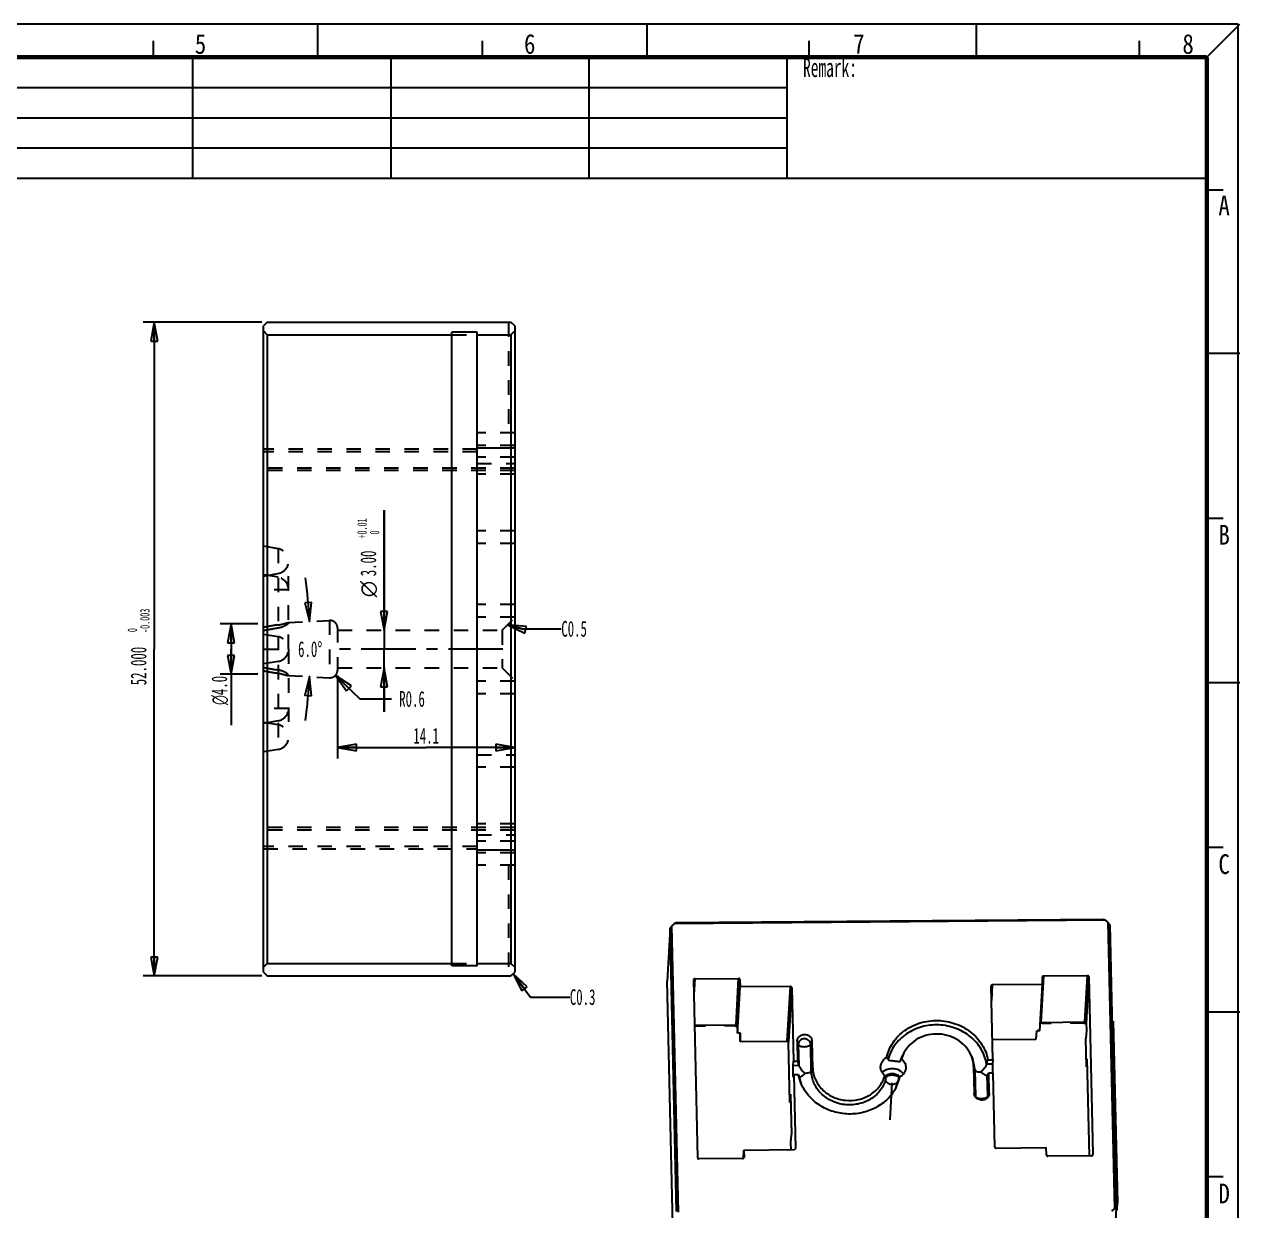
# Model space of a CAD drawing. Header units: millimetres. Extents: x 6 to 208, y 4 to 147.
# Drawn here: x 111.1 to 207.8, y 52.2 to 146.5 of the extents above; entities that cross this region are included whole.
import ezdxf
from ezdxf.enums import TextEntityAlignment as Align

# ---------------------------------------------------------------- set-up
doc = ezdxf.new("R2010")
doc.units = ezdxf.units.MM
doc.header["$LTSCALE"] = 11.55
doc.linetypes.add('CENTER', pattern=[0.6, 0.375, -0.075, 0.075, -0.075])
doc.linetypes.add('HIDDEN', pattern=[0.2, 0.1, -0.1])
doc.layers.get('0').update_dxf_attribs({"linetype": 'CONTINUOUS'})
for name, color, linetype in [('AXIS', 7, 'CONTINUOUS'), ('DEFAULT_2', 4, 'HIDDEN'), ('DIM', 7, 'CONTINUOUS'), ('NOTE', 7, 'CONTINUOUS')]:
    doc.layers.add(name, color=color, linetype=linetype)
doc.styles.get("Standard").update_dxf_attribs({"font": 'txt', "width": 0.6})
doc.styles.add('TEXTSTYLE_2', font='gdt', dxfattribs={"width": 0.6})
doc.styles.add('TEXTSTYLE_5', font='txt', dxfattribs={"width": 0.85})
doc.dimstyles.new('DIMSTYLE_11', dxfattribs={"dimtxt": 1.25, "dimasz": 1.5, "dimexe": 1.75, "dimexo": 0.875, "dimtad": 1, "dimzin": 0, "dimdsep": 46, "dimtxsty": 'STANDARD', "dimblk": 'CLOSED', "dimblk1": 'CLOSED', "dimblk2": 'CLOSED', "dimcen": 0.09, "dimadec": 0, "dimazin": 0, "dimtol": 1, "dimtp": 0.01, "dimtfac": 0.6, "dimtofl": 0, "dimtmove": 0, "dimatfit": 3, "dimldrblk": 'CLOSED', "dimfxl": 1, "dimtolj": 1, "dimtzin": 0, "dimarcsym": 0})
doc.dimstyles.new('DIMSTYLE_12', dxfattribs={"dimtxt": 1.25, "dimasz": 1.5, "dimexe": 1.75, "dimexo": 0.875, "dimtad": 0, "dimtih": 1, "dimtoh": 1, "dimdec": 1, "dimzin": 0, "dimdsep": 46, "dimtxsty": 'STANDARD', "dimblk": 'CLOSED', "dimblk1": 'CLOSED', "dimblk2": 'CLOSED', "dimcen": 0.09, "dimadec": 0, "dimazin": 0, "dimtp": 0.5, "dimtm": 0.5, "dimtfac": 1, "dimtdec": 1, "dimtofl": 0, "dimtmove": 0, "dimatfit": 3, "dimldrblk": 'CLOSED', "dimfxl": 1, "dimtolj": 1, "dimtzin": 0, "dimarcsym": 0})
doc.dimstyles.new('DIMSTYLE_13', dxfattribs={"dimtxt": 1.25, "dimasz": 1.5, "dimexe": 1.75, "dimexo": 0.875, "dimtad": 1, "dimdec": 1, "dimzin": 0, "dimdsep": 46, "dimtxsty": 'STANDARD', "dimblk": 'CLOSED', "dimblk1": 'CLOSED', "dimblk2": 'CLOSED', "dimcen": 0.09, "dimadec": 0, "dimazin": 0, "dimtp": 0.2, "dimtm": 0.2, "dimtfac": 1, "dimtdec": 1, "dimtofl": 0, "dimtmove": 0, "dimatfit": 3, "dimldrblk": 'CLOSED', "dimfxl": 1, "dimtolj": 1, "dimtzin": 0, "dimarcsym": 0})
doc.dimstyles.new('DIMSTYLE_14', dxfattribs={"dimtxt": 1.25, "dimasz": 1.5, "dimexe": 1.75, "dimexo": 0.875, "dimtad": 1, "dimdec": 1, "dimzin": 0, "dimdsep": 46, "dimtxsty": 'STANDARD', "dimblk": 'CLOSED', "dimblk1": 'CLOSED', "dimblk2": 'CLOSED', "dimcen": 0.09, "dimadec": 0, "dimazin": 0, "dimtp": 0.1, "dimtm": 0.1, "dimtfac": 1, "dimtdec": 1, "dimtofl": 0, "dimtmove": 0, "dimatfit": 3, "dimldrblk": 'CLOSED', "dimfxl": 1, "dimtolj": 1, "dimtzin": 0, "dimarcsym": 0})
doc.dimstyles.new('DIMSTYLE_4', dxfattribs={"dimtxt": 1.25, "dimasz": 1.5, "dimexe": 1.75, "dimexo": 0.875, "dimtad": 1, "dimdec": 3, "dimzin": 0, "dimdsep": 46, "dimtxsty": 'STANDARD', "dimblk": 'CLOSED', "dimblk1": 'CLOSED', "dimblk2": 'CLOSED', "dimcen": 0.09, "dimadec": 0, "dimazin": 0, "dimtol": 1, "dimtm": 0.003, "dimtfac": 0.6, "dimtdec": 3, "dimtofl": 0, "dimtmove": 0, "dimatfit": 3, "dimldrblk": 'CLOSED', "dimfxl": 1, "dimtolj": 1, "dimtzin": 0, "dimarcsym": 0})
doc.dimstyles.new('DIMSTYLE_6', dxfattribs={"dimtxt": 1.25, "dimasz": 1.5, "dimexe": 1.75, "dimexo": 0.875, "dimtad": 1, "dimdec": 1, "dimzin": 0, "dimdsep": 46, "dimtxsty": 'STANDARD', "dimblk": 'CLOSED', "dimblk1": 'CLOSED', "dimblk2": 'CLOSED', "dimcen": 0.09, "dimadec": 0, "dimazin": 0, "dimtp": 0.1, "dimtm": 0.1, "dimtfac": 1, "dimtdec": 1, "dimtofl": 0, "dimtmove": 0, "dimatfit": 3, "dimldrblk": 'CLOSED', "dimfxl": 1, "dimtolj": 1, "dimtzin": 0, "dimarcsym": 0})
doc.dimstyles.get("Standard").update_dxf_attribs({"dimtxt": 1.25, "dimasz": 1.5, "dimexe": 1.75, "dimexo": 0.875, "dimtad": 1, "dimdec": 3, "dimzin": 0, "dimdsep": 46, "dimtxsty": 'STANDARD', "dimblk": 'CLOSED', "dimblk1": 'CLOSED', "dimblk2": 'CLOSED', "dimcen": 0.09, "dimadec": 0, "dimazin": 0, "dimtol": 1, "dimtp": 0.001, "dimtm": 0.001, "dimtfac": 1, "dimtdec": 3, "dimtofl": 0, "dimtmove": 0, "dimatfit": 3, "dimldrblk": 'CLOSED', "dimfxl": 1, "dimtolj": 1, "dimtzin": 0, "dimarcsym": 0})

# ---------------------------------------------------------------- blocks, each defined once
blk = doc.blocks.new('_CLOSED')
at = {"color": 0, "linetype": 'ByBlock'}
for p, q in [((0, 0), (-1, 0.183)), ((-1, 0.183), (-1, -0.183)), ((-1, -0.183), (0, 0)), ((-1, 0), (0, 0))]:
    blk.add_line(p, q, dxfattribs=at)
blk = doc.blocks.new('*D14')
at = {"layer": 'DIM', "color": 2, "linetype": 'Continuous'}
for p, q in [((129.981, 122.837), (120.556, 122.837)), ((121.431, 122.837), (121.431, 96.837)), ((121.431, 70.837), (121.431, 96.837)), ((129.981, 70.837), (120.556, 70.837))]:
    blk.add_line(p, q, dxfattribs=at)
at = {"layer": 'DIM', "color": 2, "linetype": 'Continuous', "xscale": 1.5, "yscale": 1.5, "zscale": 1.5}
for p, rotation in [((121.431, 122.837), 90), ((121.431, 70.837), 270)]:
    blk.add_blockref('_CLOSED', p, dxfattribs=dict(at, rotation=rotation))
at = {"layer": 'DIM', "color": 2, "linetype": 'Continuous', "width": 0.6}
for s, height, p in [('-0.003', 0.75, (121.056, 99.087)), (' 0', 0.75, (120.056, 98.187)), ('52.000', 1.25, (120.806, 95.487))]:
    blk.add_text(s, height=height, rotation=90, dxfattribs=at).set_placement(p, align=Align.CENTER)
blk = doc.blocks.new('*D27')
at = {"layer": 'DIM', "color": 2, "linetype": 'Continuous'}
for p, q in [((139.715, 98.337), (139.715, 107.879)), ((139.715, 107.879), (139.715, 96.837)), ((139.715, 91.837), (139.715, 96.837)), ((139.715, 95.337), (139.715, 91.837))]:
    blk.add_line(p, q, dxfattribs=at)
at = {"layer": 'DIM', "color": 2, "linetype": 'Continuous', "xscale": 1.5, "yscale": 1.5, "zscale": 1.5}
for p, rotation in [((139.715, 98.337), 270), ((139.715, 95.337), 90)]:
    blk.add_blockref('_CLOSED', p, dxfattribs=dict(at, rotation=rotation))
at = {"layer": 'DIM', "color": 2, "linetype": 'Continuous', "width": 0.6}
for s, height, p in [('+0.01', 0.75, (138.34, 105.629)), (' 0', 0.75, (139.34, 105.629)), ('3.00', 1.25, (139.09, 102.629))]:
    blk.add_text(s, height=height, rotation=90, dxfattribs=at).set_placement(p)
at = {"layer": 'DIM', "color": 2, "linetype": 'Continuous', "style": 'TEXTSTYLE_2'}
blk.add_text('n', height=1.25, rotation=90, dxfattribs=at).set_placement((139.09, 100.962))
blk = doc.blocks.new('*D28')
at = {"layer": 'DIM', "color": 2, "linetype": 'Continuous'}
for points in [[(133.407, 100.506), (133.787, 99.029), (133.956, 100.545), (133.407, 100.506)], [(133.956, 93.129), (133.787, 94.645), (133.407, 93.168), (133.956, 93.129)]]:
    blk.add_lwpolyline(points, dxfattribs=at)
for start, end in [(3, 7.78741), (352.21259, 357)]:
    blk.add_arc((91.956, 96.837), 41.888, start, end, dxfattribs=at)
at = {"layer": 'DIM', "color": 2, "linetype": 'Continuous', "insert": (133.844, 97.462), "char_height": 1.25, "width": 3.08333, "attachment_point": 2, "line_spacing_factor": 0.9}
blk.add_mtext('6.0\\Fgdt;{\\Fgdt;~}', dxfattribs=at)
blk = doc.blocks.new('*D29')
at = {"layer": 'DIM', "color": 2, "linetype": 'Continuous'}
for p, q in [((136.019, 94.723), (136.019, 88.131)), ((136.019, 89.006), (143.069, 89.006)), ((150.119, 89.006), (143.069, 89.006))]:
    blk.add_line(p, q, dxfattribs=at)
at = {"layer": 'DIM', "color": 2, "linetype": 'Continuous', "xscale": 1.5, "yscale": 1.5, "zscale": 1.5, "rotation": 180}
blk.add_blockref('_CLOSED', (136.019, 89.006), dxfattribs=at)
at = {"layer": 'DIM', "color": 2, "linetype": 'Continuous', "xscale": 1.5, "yscale": 1.5, "zscale": 1.5}
blk.add_blockref('_CLOSED', (150.119, 89.006), dxfattribs=at)
at = {"layer": 'DIM', "color": 2, "linetype": 'Continuous', "insert": (143.069, 90.569), "char_height": 1.25, "width": 3, "attachment_point": 2, "line_spacing_factor": 0.9}
blk.add_mtext('14.1', dxfattribs=at)
blk = doc.blocks.new('*D30')
at = {"layer": 'DIM', "color": 2, "linetype": 'Continuous'}
for p, q in [((135.851, 94.744), (137.799, 92.874)), ((137.799, 92.874), (140.299, 92.874))]:
    blk.add_line(p, q, dxfattribs=at)
at = {"layer": 'DIM', "color": 2, "linetype": 'Continuous', "xscale": 1.5, "yscale": 1.5, "zscale": 1.5, "rotation": 136.1569765911}
blk.add_blockref('_CLOSED', (135.851, 94.744), dxfattribs=at)
at = {"layer": 'DIM', "color": 2, "linetype": 'Continuous', "insert": (140.924, 93.499), "char_height": 1.25, "width": 3, "attachment_point": 1, "line_spacing_factor": 0.9}
blk.add_mtext('R0.6', dxfattribs=at)
blk = doc.blocks.new('*D31')
at = {"layer": 'DIM', "color": 2, "linetype": 'Continuous'}
for p, q in [((129.681, 98.837), (126.673, 98.837)), ((127.548, 98.837), (127.548, 96.837)), ((127.548, 94.837), (127.548, 96.837)), ((127.548, 96.837), (127.548, 90.787)), ((129.681, 94.837), (126.673, 94.837))]:
    blk.add_line(p, q, dxfattribs=at)
at = {"layer": 'DIM', "color": 2, "linetype": 'Continuous', "xscale": 1.5, "yscale": 1.5, "zscale": 1.5}
for p, rotation in [((127.548, 98.837), 90), ((127.548, 94.837), 270)]:
    blk.add_blockref('_CLOSED', p, dxfattribs=dict(at, rotation=rotation))
at = {"layer": 'DIM', "color": 2, "linetype": 'Continuous', "insert": (125.986, 94.704), "char_height": 1.25, "width": 3.91667, "attachment_point": 3, "rotation": 90, "line_spacing_factor": 0.9, "style": 'TEXTSTYLE_2'}
blk.add_mtext('{\\Fgdt;n}\\Ftxt;4.0', dxfattribs=at)
blk = doc.blocks.new('*T33')
at = {"color": 0, "linetype": 'ByBlock', "lineweight": -2}
for p, q in [((0, 0), (196.485, 0)), ((0, 0), (0, -9.6)), ((10.6, 0), (10.6, -9.6)), ((26.365, 0), (26.365, -9.6)), ((36.965, 0), (36.965, -9.6)), ((52.73, 0), (52.73, -9.6)), ((68.495, 0), (68.495, -9.6)), ((84.26, 0), (84.26, -9.6)), ((100.025, 0), (100.025, -9.6)), ((115.79, 0), (115.79, -9.6)), ((131.555, 0), (131.555, -9.6)), ((147.32, 0), (147.32, -9.6)), ((163.085, 0), (163.085, -9.6)), ((196.485, 0), (196.485, -9.6)), ((0, -2.4), (163.085, -2.4)), ((0, -4.8), (163.085, -4.8)), ((0, -7.2), (163.085, -7.2)), ((0, -9.6), (196.485, -9.6))]:
    blk.add_line(p, q, dxfattribs=at)
at = {"color": 0, "linetype": 'Continuous'}
for s, insert, char_height, width, attachment_point in [('  Remark:   ', (163.145, -0.06), 1.5, 33.28, 1), ('Finish Date:', (5.3, -3.6), 1.125, 10.48, 5), ('Future hour:', (31.665, -3.6), 1.125, 10.48, 5), ('Machining Code:', (5.3, -6), 1, 10.48, 5), ('Actual hour:', (31.665, -6), 1.125, 10.48, 5), ('QTY:', (5.3, -8.4), 1.125, 10.48, 5), ('Procedure Date:', (31.665, -8.4), 1, 10.48, 5)]:
    blk.add_mtext(s, dxfattribs=dict(at, insert=insert, char_height=char_height, width=width, attachment_point=attachment_point))
at = {"color": 0, "linetype": 'Continuous', "char_height": 1.125, "width": 10.48, "attachment_point": 5, "line_spacing_factor": 0.9}
for s, insert in [('Order Date: ', (5.3, -1.2)), ('Procedure:', (31.665, -1.2))]:
    blk.add_mtext(s, dxfattribs=dict(at, insert=insert))

msp = doc.modelspace()

# ---------------------------------------------------------------- linework, layer by layer
at = {"color": 7, "linetype": 'Continuous'}
for p, q in [((207.6723, 146.5281), (6.108, 146.5281)), ((134.4583, 143.9094), (134.4583, 146.5288)), ((160.6531, 143.9094), (160.6531, 146.5288)), ((186.8478, 143.9094), (186.8478, 146.5288)), ((205.1841, 143.9094), (207.8036, 146.5288)), ((207.6723, 4.0286), (207.6723, 146.5281)), ((121.361, 143.9094), (121.361, 145.2191)), ((147.5557, 143.9094), (147.5557, 145.2191)), ((173.5495, 143.9094), (173.5495, 145.2191)), ((199.8334, 143.9094), (199.8334, 145.2191)), ((206.4939, 133.3302), (205.1841, 133.3302)), ((130.4185, 122.837), (130.1185, 122.537)), ((130.4185, 122.837), (149.8185, 122.837)), ((150.1185, 122.537), (149.8185, 122.837)), ((130.1185, 71.137), (130.1185, 122.537)), ((130.1185, 122.137), (130.4185, 121.837)), ((145.1185, 71.637), (145.1185, 122.037)), ((147.1185, 122.037), (145.1185, 122.037)), ((147.1185, 71.637), (147.1185, 122.037)), ((149.8185, 121.837), (150.1185, 122.137)), ((150.1185, 122.537), (150.1185, 71.137)), ((130.4185, 121.837), (130.4185, 71.837)), ((130.4185, 121.837), (145.1185, 121.837)), ((147.1185, 121.837), (149.8185, 121.837)), ((149.8185, 121.837), (149.8185, 71.837)), ((207.8036, 120.3341), (205.1841, 120.3341)), ((147.1185, 112.837), (150.1185, 112.837)), ((206.4939, 107.2356), (205.1841, 107.2356)), ((207.8036, 94.1394), (205.1841, 94.1394)), ((150.1185, 80.837), (147.1185, 80.837)), ((206.4939, 81.042), (205.1841, 81.042)), ((162.4796, 74.6337), (162.2402, 70.4275)), ((162.4796, 74.6337), (162.6301, 74.8351)), ((162.9966, 52.1073), (162.4796, 74.6337)), ((162.8259, 75.0169), (162.6301, 74.8351)), ((163.1533, 52.0383), (162.6301, 74.8351)), ((162.8259, 75.0169), (197.1081, 75.289)), ((162.8259, 75.0169), (162.969, 75.0882)), ((162.969, 75.0882), (196.9514, 75.358)), ((196.9514, 75.358), (197.1081, 75.289)), ((197.3121, 75.1104), (197.1081, 75.289)), ((197.3121, 75.1104), (197.8353, 52.3137)), ((197.3121, 75.1104), (197.4614, 74.9114)), ((197.4614, 74.9114), (197.9784, 52.385)), ((130.4185, 71.837), (130.1185, 71.537)), ((130.4185, 71.837), (145.1185, 71.837)), ((147.1185, 71.637), (145.1185, 71.637)), ((147.1185, 71.837), (149.8185, 71.837)), ((150.1185, 71.537), (149.8185, 71.837)), ((130.1185, 71.137), (130.4185, 70.837)), ((130.4185, 70.837), (149.8185, 70.837)), ((149.8185, 70.837), (150.1185, 71.137)), ((164.4412, 70.6136), (164.37, 69.3621)), ((164.4412, 70.6136), (167.9352, 70.6414)), ((167.7254, 66.9556), (167.9352, 70.6414)), ((192.2014, 70.834), (191.9916, 67.1483)), ((192.1038, 70.7501), (192.1035, 70.7432)), ((192.1169, 70.1574), (192.1035, 70.7431)), ((192.2014, 70.834), (195.6954, 70.8617)), ((195.4856, 67.176), (195.6954, 70.8617)), ((195.7974, 70.7724), (195.5876, 67.0867)), ((195.7974, 70.7724), (196.1221, 56.6258)), ((162.7572, 47.9011), (162.2402, 70.4275)), ((164.3437, 70.5297), (164.3434, 70.5228)), ((164.3434, 70.5228), (164.668, 56.3762)), ((168.0372, 70.552), (167.8274, 66.8663)), ((167.8409, 66.2806), (168.0507, 69.9664)), ((168.0372, 70.552), (168.0507, 69.9664)), ((172.0528, 69.9982), (168.0507, 69.9665)), ((171.806, 65.6619), (172.0528, 69.9981)), ((172.1548, 69.9088), (171.908, 65.5726)), ((172.1548, 69.9088), (172.2893, 64.0484)), ((188.0173, 70.0418), (188.0169, 70.0348)), ((188.1514, 64.1743), (188.0169, 70.0347)), ((188.1148, 70.1256), (188.0436, 68.8741)), ((192.1169, 70.1575), (188.1148, 70.1257)), ((191.9071, 66.4717), (192.1169, 70.1574)), ((207.8036, 67.9446), (205.1841, 67.9446)), ((164.4258, 66.9294), (167.7254, 66.9556)), ((164.4273, 66.8651), (165.3054, 66.872)), ((165.3054, 66.872), (165.309, 66.9364)), ((166.8083, 66.9483), (166.8046, 66.8839)), ((166.8046, 66.8839), (167.525, 66.8897)), ((167.525, 66.8897), (167.5287, 66.954)), ((167.8274, 66.8663), (167.8409, 66.2806)), ((191.9916, 67.1483), (195.4856, 67.176)), ((192.0947, 67.1491), (192.091, 67.0847)), ((192.091, 67.0847), (192.8115, 67.0904)), ((192.8115, 67.0904), (192.8151, 67.1548)), ((194.3143, 67.1667), (194.3107, 67.1023)), ((194.3107, 67.1023), (195.2852, 67.11)), ((195.2852, 67.11), (195.2888, 67.1744)), ((195.5876, 67.0867), (195.601, 66.501)), ((197.6375, 67.2381), (197.7482, 67.239)), ((197.7482, 67.239), (198.0791, 52.8221)), ((168.0907, 66.2826), (167.8409, 66.2806)), ((168.0388, 66.2814), (168.0537, 65.6322)), ((168.0537, 65.6322), (168.0907, 66.2826)), ((188.1143, 65.7914), (191.6202, 65.8192)), ((191.6202, 65.8192), (191.6573, 66.4697)), ((191.9071, 66.4717), (191.6573, 66.4697)), ((195.601, 66.501), (195.564, 65.8505)), ((195.6157, 63.5979), (195.564, 65.8505)), ((168.0537, 65.6322), (171.806, 65.6619)), ((172.0181, 60.7745), (171.908, 65.5726)), ((172.5919, 65.6418), (172.6285, 64.051)), ((172.5919, 65.6418), (172.6809, 65.3882)), ((172.6809, 65.3882), (172.7195, 63.7042)), ((173.6652, 65.396), (173.7831, 65.6513)), ((173.714, 63.2683), (173.6652, 65.396)), ((173.8319, 63.5236), (173.7831, 65.6513)), ((172.277, 63.7007), (172.2893, 64.0484)), ((172.2893, 64.0484), (172.6285, 64.051)), ((172.6285, 64.051), (172.7195, 63.7042)), ((180.8103, 64.0737), (180.9779, 64.4956)), ((181.0866, 64.7107), (180.9054, 64.2337)), ((181.0866, 64.7108), (180.9779, 64.4958)), ((186.4839, 64.4036), (186.5675, 64.1777)), ((187.7688, 64.1712), (188.1514, 64.1743)), ((188.1514, 64.1743), (188.1391, 63.8266)), ((195.6157, 63.5979), (195.6527, 64.2484)), ((195.6527, 64.2484), (195.8298, 56.5334)), ((172.7195, 63.7042), (172.277, 63.7007)), ((172.314, 62.9745), (172.2974, 62.8132)), ((172.6967, 62.9775), (172.314, 62.9745)), ((172.314, 62.9745), (172.4485, 57.1138)), ((172.8519, 62.4162), (172.6967, 62.9775)), ((173.2114, 63.098), (173.2119, 63.0756)), ((173.8319, 63.5236), (173.714, 63.2683)), ((179.2332, 63.5664), (179.2458, 63.7288)), ((181.2306, 63.6159), (181.2321, 63.5823)), ((186.6335, 63.6252), (186.6823, 61.4975)), ((186.6335, 63.6252), (186.7224, 63.3715)), ((186.7224, 63.3715), (186.7713, 61.2438)), ((187.2047, 63.1835), (187.2042, 63.2058)), ((188.1391, 63.8266), (187.6661, 63.8228)), ((187.837, 63.0977), (187.7169, 62.9356)), ((187.7556, 61.2516), (187.7169, 62.9356)), ((188.1761, 63.1004), (187.837, 63.0977)), ((187.8735, 61.5069), (187.837, 63.0977)), ((188.3106, 57.2397), (188.1761, 63.1004)), ((195.6157, 63.5979), (195.6676, 63.5983)), ((172.2974, 62.8132), (172.2933, 62.7945)), ((172.8038, 62.7986), (172.8099, 62.7989)), ((172.0551, 61.4249), (172.0181, 60.7745)), ((172.0551, 61.4249), (172.1286, 58.2262)), ((186.7713, 61.2438), (186.6823, 61.4975)), ((187.8735, 61.5069), (187.7556, 61.2516)), ((172.0701, 60.7749), (172.0181, 60.7745)), ((172.0915, 57.5757), (172.1286, 58.2262)), ((172.1043, 57.021), (172.0915, 57.5757)), ((172.4481, 57.107), (172.4485, 57.1139)), ((172.4481, 57.107), (172.4485, 57.1138)), ((188.4126, 57.1505), (192.4147, 57.1823)), ((192.4282, 56.5965), (192.4147, 57.1822)), ((168.264, 56.3146), (164.77, 56.2868)), ((168.3106, 56.3264), (168.3485, 56.9911)), ((168.3485, 56.9912), (172.3506, 57.023)), ((168.3485, 56.9911), (168.3619, 56.4055)), ((168.3615, 56.3986), (168.3619, 56.4055)), ((168.3616, 56.3986), (168.3619, 56.4055)), ((196.0242, 56.5349), (192.5302, 56.5072)), ((196.1217, 56.619), (196.1221, 56.6259)), ((196.1217, 56.619), (196.1221, 56.6258)), ((206.4939, 54.8472), (205.1841, 54.8472)), ((197.6396, 52.1319), (197.8353, 52.3137)), ((197.9784, 52.385), (197.797, 49.1978)), ((197.9784, 52.385), (197.8353, 52.3137)), ((197.9681, 52.2032), (198.0457, 52.2367)), ((198.0791, 52.8221), (197.9684, 52.8212)), ((198.0457, 52.2367), (198.0791, 52.8221))]:
    msp.add_line(p, q, dxfattribs=at)
at = {"color": 7, "linetype": 'Continuous', "const_width": 0.35}
for points in [[(205.1841, 143.9094), (8.7236, 143.9094)], [(205.1841, 6.6489), (205.1841, 143.9094)]]:
    msp.add_lwpolyline(points, dxfattribs=at)
at = {"color": 7, "linetype": 'Continuous'}
for centre, radius, start, end in [((167.5437, 66.3714), 0.5153, 55.703849, 60.166209), ((192.0957, 66.5343), 0.5504, 90.483934, 106.616897), ((195.3038, 66.5918), 0.5153, 55.703849, 60.166209), ((184.2342, 63.5675), 2.4, 1.376905, 20.391926), ((184.2377, 63.3118), 2.4854, 1.376671, 20.387262), ((122.8137, 83.1236), 67.6636, 343.4264, 343.733974), ((187.9892, 69.9026), 16.7874, 204.36293, 204.965758), ((202.2311, 67.0306), 23.0416, 190.28917, 191.172226), ((180.0984, 62.239), 0.7989, 128.525241, 131.320911), ((176.0345, 63.343), 3.3062, 189.15412, 196.230962), ((176.0843, 63.3562), 3.3577, 196.210734, 198.298668), ((177.3676, 63.2799), 3.3484, 335.819698, 337.266028), ((177.3986, 63.2674), 3.3149, 337.258361, 345.864284), ((177.4382, 63.5176), 3.3926, 333.107598, 347.787834), ((164.7413, 69.1949), 17.2425, 337.000342, 338.229901), ((180.2085, 62.2388), 0.715, 43.446993, 45.717604), ((187.1715, 61.253), 0.4003, 181.317045, 184.291705), ((187.3542, 61.2427), 0.4015, 349.553645, 1.27772)]:
    msp.add_arc(centre, radius, start, end, dxfattribs=at)
for points, knots in [([(164.4412, 70.6137), (164.4174, 70.6135), (164.3802, 70.6007), (164.3506, 70.5635), (164.3442, 70.5409), (164.3435, 70.5298)], [0, 0, 0, 0, 0.512562, 0.7595738, 1, 1, 1, 1]), ([(168.0372, 70.5521), (168.037, 70.5639), (168.0309, 70.5881), (168.0001, 70.6279), (167.9605, 70.6417), (167.9352, 70.6414)], [0, 0, 0, 0, 0.2393244, 0.4873187, 1, 1, 1, 1]), ([(192.2014, 70.8341), (192.1775, 70.8339), (192.1404, 70.8211), (192.1107, 70.7839), (192.1044, 70.7613), (192.1037, 70.7501)], [0, 0, 0, 0, 0.512562, 0.7595738, 1, 1, 1, 1]), ([(195.7974, 70.7725), (195.7971, 70.7843), (195.791, 70.8085), (195.7602, 70.8483), (195.7206, 70.862), (195.6954, 70.8618)], [0, 0, 0, 0, 0.2393244, 0.4873187, 1, 1, 1, 1]), ([(172.1548, 69.9089), (172.1546, 69.9207), (172.1484, 69.9449), (172.1177, 69.9847), (172.0781, 69.9984), (172.0528, 69.9982)], [0, 0, 0, 0, 0.2393244, 0.4873187, 1, 1, 1, 1]), ([(188.1148, 70.1257), (188.0909, 70.1255), (188.0538, 70.1127), (188.0242, 70.0756), (188.0178, 70.053), (188.0171, 70.0418)], [0, 0, 0, 0, 0.5125619, 0.7595738, 1, 1, 1, 1]), ([(167.525, 66.8897), (167.573, 66.89), (167.669, 66.8783), (167.7588, 66.8421), (167.8001, 66.8184)], [0, 0, 0, 0, 0.5024448, 1, 1, 1, 1]), ([(167.7254, 66.9556), (167.7507, 66.9558), (167.7903, 66.9421), (167.821, 66.9022), (167.8272, 66.8781), (167.8274, 66.8663)], [0, 0, 0, 0, 0.512678, 0.7606739, 1, 1, 1, 1]), ([(179.7114, 64.3488), (179.7567, 64.5588), (179.8892, 64.9736), (180.2034, 65.5504), (180.624, 66.0678), (181.1379, 66.5102), (181.7295, 66.8645), (182.6002, 67.2068), (183.7852, 67.3662), (184.9631, 67.1541), (185.8224, 66.774), (186.4035, 66.394), (186.9045, 65.9295), (187.3103, 65.3942), (187.6081, 64.8042), (187.7292, 64.3835), (187.7688, 64.1712)], [0, 0, 0, 0, 0.0591995, 0.1190854, 0.1799298, 0.2418739, 0.3049283, 0.36897, 0.4985999, 0.6285535, 0.6929647, 0.7564799, 0.818924, 0.8802483, 0.9405338, 1, 1, 1, 1]), ([(187.6661, 63.8228), (187.6328, 64.0297), (187.5254, 64.4407), (187.2506, 65.0199), (186.8698, 65.5484), (186.3949, 66.0102), (185.8401, 66.3919), (185.0148, 66.7801), (183.8753, 67.0126), (182.7197, 66.8854), (181.8638, 66.5741), (181.2782, 66.2445), (180.7652, 65.8279), (180.3403, 65.3362), (180.0166, 64.7843), (179.8743, 64.3849), (179.8233, 64.182)], [0, 0, 0, 0, 0.05937, 0.1195198, 0.1806839, 0.242962, 0.306322, 0.3706071, 0.5004472, 0.6301842, 0.6943515, 0.7575647, 0.8196832, 0.8806942, 0.940716, 1, 1, 1, 1]), ([(195.2852, 67.11), (195.3332, 67.1104), (195.4292, 67.0986), (195.519, 67.0625), (195.5602, 67.0388)], [0, 0, 0, 0, 0.5024448, 1, 1, 1, 1]), ([(195.4856, 67.176), (195.5108, 67.1762), (195.5504, 67.1625), (195.5812, 67.1226), (195.5873, 67.0985), (195.5876, 67.0867)], [0, 0, 0, 0, 0.512678, 0.7606739, 1, 1, 1, 1]), ([(172.5919, 65.6418), (172.5903, 65.7117), (172.6191, 65.856), (172.7499, 66.0358), (172.9455, 66.1548), (173.1755, 66.1972), (173.407, 66.1581), (173.6071, 66.0424), (173.7457, 65.8657), (173.7815, 65.7216), (173.7831, 65.6513)], [0, 0, 0, 0, 0.1186151, 0.2403163, 0.3669903, 0.4975493, 0.628791, 0.7571611, 0.8806297, 1, 1, 1, 1]), ([(173.6652, 65.396), (173.6638, 65.454), (173.6344, 65.5729), (173.5201, 65.7189), (173.355, 65.8146), (173.1636, 65.8471), (172.9734, 65.8122), (172.8116, 65.7139), (172.7033, 65.5653), (172.6795, 65.446), (172.6809, 65.3882)], [0, 0, 0, 0, 0.1191677, 0.2424868, 0.3708077, 0.5021079, 0.6327629, 0.7595242, 0.8813036, 1, 1, 1, 1]), ([(186.4838, 64.4038), (186.391, 64.6544), (186.1171, 65.1354), (185.5029, 65.705), (184.7353, 66.088), (183.8816, 66.2526), (183.0147, 66.1858), (182.2086, 65.8923), (181.5338, 65.3961), (181.2072, 64.9492), (181.0866, 64.7107)], [0, 0, 0, 0, 0.1199621, 0.243655, 0.370806, 0.500002, 0.6291975, 0.7563462, 0.8800372, 1, 1, 1, 1]), ([(171.806, 65.6619), (171.8313, 65.6621), (171.8708, 65.6484), (171.9016, 65.6086), (171.9077, 65.5844), (171.908, 65.5726)], [0, 0, 0, 0, 0.512678, 0.7606739, 1, 1, 1, 1]), ([(172.6809, 65.3882), (172.6907, 65.36), (172.7261, 65.3215), (172.7862, 65.2847), (172.8709, 65.2485), (172.9981, 65.2195), (173.1634, 65.2087), (173.3302, 65.2223), (173.46, 65.2536), (173.5483, 65.2909), (173.6125, 65.3288), (173.6518, 65.3671), (173.6652, 65.396)], [0, 0, 0, 0, 0.0821205, 0.1345054, 0.1946789, 0.3347377, 0.4913167, 0.6494482, 0.7938561, 0.8569483, 0.9124662, 1, 1, 1, 1]), ([(179.2458, 63.7288), (179.2573, 63.7927), (179.2961, 63.9191), (179.3975, 64.0911), (179.5374, 64.2389), (179.6509, 64.3161), (179.7114, 64.3488)], [0, 0, 0, 0, 0.2433242, 0.4902181, 0.7422544, 1, 1, 1, 1]), ([(179.7114, 64.3488), (179.7209, 64.3358), (179.7599, 64.2814), (179.7965, 64.2253), (179.8233, 64.182)], [0, 0, 0, 0, 0.2395817, 1, 1, 1, 1]), ([(179.8233, 64.182), (179.8292, 64.1724), (179.8498, 64.1554), (179.8906, 64.1399), (179.9429, 64.1283), (180.0323, 64.1151), (180.1626, 64.1016), (180.3295, 64.082), (180.4943, 64.0594), (180.6203, 64.0422), (180.7046, 64.0373), (180.7516, 64.0399), (180.7882, 64.0499), (180.8054, 64.0652), (180.8103, 64.0737)], [0, 0, 0, 0, 0.0331536, 0.0754222, 0.1282244, 0.1910148, 0.3418765, 0.5146943, 0.6869825, 0.8325802, 0.889831, 0.9356928, 0.9711145, 1, 1, 1, 1]), ([(180.8103, 64.0737), (180.8182, 64.0876), (180.8493, 64.1413), (180.8811, 64.1946), (180.9054, 64.2337)], [0, 0, 0, 0, 0.2581486, 1, 1, 1, 1]), ([(180.9054, 64.2337), (180.9984, 64.1565), (181.1172, 64.0132), (181.2066, 63.7909), (181.2269, 63.6742), (181.2307, 63.6159)], [0, 0, 0, 0, 0.507291, 0.7551364, 1, 1, 1, 1]), ([(172.2799, 62.9724), (172.2755, 63.1003), (172.2729, 63.2929), (172.2733, 63.5356), (172.2752, 63.6504), (172.277, 63.7007)], [0, 0, 0, 0, 0.5272498, 0.7929223, 1, 1, 1, 1]), ([(172.2933, 62.7945), (172.2929, 62.7945), (172.2921, 62.7957), (172.2909, 62.7995), (172.2894, 62.8083), (172.2878, 62.8227), (172.2861, 62.843), (172.2845, 62.8684), (172.2822, 62.9122), (172.2808, 62.9474), (172.2799, 62.9724)], [0, 0, 0, 0, 0.0063017, 0.0196105, 0.0699612, 0.1522415, 0.2657149, 0.4090034, 0.5805791, 1, 1, 1, 1]), ([(172.7195, 63.7042), (172.7257, 63.6805), (172.7468, 63.6302), (172.7903, 63.5548), (172.8458, 63.4748), (172.9095, 63.3936), (172.9672, 63.327), (173.0157, 63.2747), (173.0529, 63.2362), (173.0907, 63.1986), (173.1226, 63.1679), (173.1483, 63.1439), (173.1675, 63.126), (173.1844, 63.1121), (173.1984, 63.1019), (173.2069, 63.098), (173.2114, 63.098)], [0, 0, 0, 0, 0.092829, 0.2052915, 0.3301699, 0.4618956, 0.5967939, 0.6646426, 0.7324359, 0.7999657, 0.8670384, 0.9003459, 0.9334863, 0.9665646, 0.9831415, 1, 1, 1, 1]), ([(172.8099, 62.7989), (172.8216, 62.8001), (172.8478, 62.808), (172.9065, 62.8369), (172.9695, 62.8804), (173.037, 62.9321), (173.0828, 62.9695), (173.1204, 63.0015), (173.1444, 63.0224), (173.1637, 63.0397), (173.176, 63.0506), (173.1865, 63.0588), (173.1944, 63.0651), (173.2032, 63.0702), (173.2094, 63.0733), (173.2119, 63.0756)], [0, 0, 0, 0, 0.0719999, 0.1643347, 0.399193, 0.5363088, 0.683198, 0.7596415, 0.8377914, 0.8774536, 0.9176124, 0.9379354, 0.9584127, 0.9792565, 1, 1, 1, 1]), ([(173.714, 63.2683), (173.7007, 63.2394), (173.6614, 63.2011), (173.5972, 63.1632), (173.5088, 63.1258), (173.379, 63.0946), (173.2691, 63.0857), (173.2117, 63.0852)], [0, 0, 0, 0, 0.1720781, 0.2812182, 0.4052585, 0.6891027, 1, 1, 1, 1]), ([(179.6262, 62.5661), (179.5801, 62.4099), (179.4556, 62.1036), (179.1827, 61.6859), (178.8313, 61.3198), (178.4131, 61.0171), (177.9414, 60.787), (177.2603, 60.5861), (176.357, 60.5477), (175.4891, 60.7956), (174.8803, 61.1502), (174.4832, 61.4836), (174.1572, 61.875), (173.9126, 62.3123), (173.7577, 62.7813), (173.7177, 63.1065), (173.714, 63.2683)], [0, 0, 0, 0, 0.0595335, 0.1199048, 0.1813439, 0.243938, 0.307627, 0.3722188, 0.5024303, 0.6320554, 0.6959817, 0.7588478, 0.8205602, 0.8811704, 0.9408759, 1, 1, 1, 1]), ([(173.8319, 63.5236), (173.8355, 63.3659), (173.8749, 63.0488), (174.0271, 62.5919), (174.2676, 62.1665), (174.588, 61.7866), (174.9779, 61.4642), (175.5748, 61.1237), (176.4239, 60.891), (177.304, 60.9407), (177.9639, 61.1473), (178.4188, 61.3798), (178.8194, 61.6828), (179.1526, 62.0469), (179.4074, 62.4603), (179.5198, 62.7617), (179.5601, 62.915)], [0, 0, 0, 0, 0.0591571, 0.1189054, 0.1795724, 0.2413554, 0.3043036, 0.3683149, 0.498067, 0.6282915, 0.6928381, 0.7564471, 0.8189354, 0.880261, 0.9405318, 1, 1, 1, 1]), ([(179.5601, 62.915), (179.5106, 62.9561), (179.4204, 63.0472), (179.3172, 63.2071), (179.2514, 63.3825), (179.2346, 63.5054), (179.2332, 63.5664)], [0, 0, 0, 0, 0.2570143, 0.5086906, 0.7558215, 1, 1, 1, 1]), ([(181.0598, 63.0589), (180.9585, 63.1753), (180.6984, 63.3683), (180.2293, 63.4856), (179.7496, 63.4235), (179.4688, 63.262), (179.3547, 63.1581)], [0, 0, 0, 0, 0.2461827, 0.4999547, 0.7537535, 1, 1, 1, 1]), ([(179.5919, 62.7424), (179.6614, 62.8143), (179.8366, 62.9305), (180.1453, 62.9905), (180.456, 62.9345), (180.6352, 62.8215), (180.7077, 62.7507)], [0, 0, 0, 0, 0.2446413, 0.4976252, 0.7519982, 1, 1, 1, 1]), ([(180.7641, 62.8123), (180.6888, 62.8837), (180.507, 62.9995), (180.1921, 63.0681), (179.8727, 63.0278), (179.6817, 62.9284), (179.6008, 62.864)], [0, 0, 0, 0, 0.2471448, 0.5004349, 0.7534757, 1, 1, 1, 1]), ([(181.2321, 63.5823), (181.2339, 63.5042), (181.2145, 63.3458), (181.1182, 63.125), (180.9622, 62.9355), (180.827, 62.8394), (180.7541, 62.8)], [0, 0, 0, 0, 0.2434978, 0.4896418, 0.741365, 1, 1, 1, 1]), ([(186.7224, 63.3715), (186.7323, 63.3434), (186.7677, 63.3049), (186.8277, 63.2681), (186.9125, 63.2319), (187.0396, 63.2028), (187.1475, 63.1958), (187.2044, 63.1963)], [0, 0, 0, 0, 0.1671428, 0.2737638, 0.396248, 0.6812734, 1, 1, 1, 1]), ([(187.6661, 63.8228), (187.6591, 63.7995), (187.6384, 63.7495), (187.5976, 63.6732), (187.546, 63.5917), (187.4868, 63.5085), (187.4329, 63.4402), (187.3875, 63.3868), (187.3526, 63.3476), (187.3229, 63.3158), (187.299, 63.2908), (187.281, 63.2724), (187.2629, 63.2542), (187.2479, 63.2392), (187.2353, 63.2279), (187.2255, 63.2197), (187.2152, 63.2122), (187.2073, 63.2087), (187.2042, 63.2058)], [0, 0, 0, 0, 0.0939507, 0.2074059, 0.3331696, 0.4655444, 0.6006074, 0.6682873, 0.735723, 0.802712, 0.835983, 0.8690768, 0.9019728, 0.9346649, 0.9509657, 0.967262, 0.9836297, 1, 1, 1, 1]), ([(187.6704, 62.9166), (187.656, 62.9165), (187.624, 62.9223), (187.5746, 62.9402), (187.5199, 62.9669), (187.4614, 63.0009), (187.4112, 63.0337), (187.3698, 63.0626), (187.3381, 63.0859), (187.3061, 63.1103), (187.2794, 63.1315), (187.2581, 63.1491), (187.2417, 63.1625), (187.2249, 63.1748), (187.2119, 63.1835), (187.2047, 63.1835)], [0, 0, 0, 0, 0.0795975, 0.1772214, 0.2900971, 0.4153541, 0.5506183, 0.6213968, 0.6939844, 0.7681868, 0.8438227, 0.8821309, 0.9208141, 0.9599378, 1, 1, 1, 1]), ([(187.7169, 62.9356), (187.7122, 62.9292), (187.6973, 62.9187), (187.6797, 62.9166), (187.6704, 62.9166)], [0, 0, 0, 0, 0.4618583, 1, 1, 1, 1]), ([(188.1391, 63.8266), (188.1373, 63.7764), (188.1354, 63.6618), (188.135, 63.4192), (188.1377, 63.2268), (188.142, 63.099)], [0, 0, 0, 0, 0.2070122, 0.4725942, 1, 1, 1, 1]), ([(172.7704, 62.817), (172.7731, 62.8112), (172.7828, 62.8004), (172.7969, 62.7985), (172.8038, 62.7986)], [0, 0, 0, 0, 0.4785583, 1, 1, 1, 1]), ([(180.4639, 61.9831), (180.3792, 61.8156), (180.1809, 61.4914), (179.8086, 61.055), (179.3677, 60.6743), (178.6991, 60.2504), (177.7442, 59.9025), (176.5219, 59.8086), (175.3181, 60.0405), (174.4089, 60.4945), (173.7926, 60.9915), (173.3978, 61.4197), (173.0774, 61.8955), (172.917, 62.2401), (172.8519, 62.4162)], [0, 0, 0, 0, 0.0596519, 0.1201599, 0.1816106, 0.2440135, 0.3709836, 0.4999972, 0.6290105, 0.7559802, 0.8183826, 0.8798345, 0.9403415, 1, 1, 1, 1]), ([(180.6131, 62.4579), (180.6056, 62.4401), (180.5841, 62.4042), (180.5235, 62.335), (180.4179, 62.2592), (180.2614, 62.2012), (180.0848, 62.1908), (179.9128, 62.2369), (179.771, 62.3292), (179.6735, 62.4419), (179.634, 62.5264), (179.6262, 62.5661)], [0, 0, 0, 0, 0.0466587, 0.1002283, 0.2219029, 0.3566182, 0.4989818, 0.6428741, 0.780038, 0.901965, 1, 1, 1, 1]), ([(186.713, 61.3379), (186.7082, 61.3508), (186.6915, 61.4024), (186.6833, 61.4569), (186.6823, 61.4975)], [0, 0, 0, 0, 0.2521276, 1, 1, 1, 1]), ([(186.7697, 61.2275), (186.7639, 61.2362), (186.7417, 61.2712), (186.7237, 61.3089), (186.713, 61.3379)], [0, 0, 0, 0, 0.2521628, 1, 1, 1, 1]), ([(187.8204, 61.2746), (187.798, 61.2303), (187.7388, 61.1468), (187.577, 61.0167), (187.3144, 60.9395), (187.0455, 60.9937), (186.8682, 61.1079), (186.7981, 61.1854), (186.7697, 61.2275)], [0, 0, 0, 0, 0.1197315, 0.2428133, 0.495819, 0.7516352, 0.8774905, 1, 1, 1, 1]), ([(187.7556, 61.2516), (187.7423, 61.2228), (187.7029, 61.1845), (187.6387, 61.1466), (187.5504, 61.1092), (187.4206, 61.078), (187.2538, 61.0644), (187.0885, 61.0751), (186.9613, 61.1042), (186.8766, 61.1404), (186.8165, 61.1772), (186.7811, 61.2157), (186.7713, 61.2438)], [0, 0, 0, 0, 0.0875338, 0.1430517, 0.2061439, 0.3505518, 0.5086833, 0.6652623, 0.8053211, 0.8654946, 0.9178795, 1, 1, 1, 1]), ([(187.8735, 61.5069), (187.8744, 61.4671), (187.8662, 61.3865), (187.8385, 61.3104), (187.8204, 61.2746)], [0, 0, 0, 0, 0.4980007, 1, 1, 1, 1]), ([(172.3506, 57.023), (172.3745, 57.0232), (172.4116, 57.036), (172.4413, 57.0732), (172.4476, 57.0958), (172.4483, 57.107)], [0, 0, 0, 0, 0.5125619, 0.7595738, 1, 1, 1, 1]), ([(188.3106, 57.2398), (188.3109, 57.228), (188.317, 57.2039), (188.3477, 57.164), (188.3873, 57.1503), (188.4126, 57.1505)], [0, 0, 0, 0, 0.2393244, 0.4873187, 1, 1, 1, 1]), ([(164.668, 56.3762), (164.6683, 56.3644), (164.6744, 56.3403), (164.7052, 56.3004), (164.7448, 56.2867), (164.7701, 56.2869)], [0, 0, 0, 0, 0.2393244, 0.4873187, 1, 1, 1, 1]), ([(168.264, 56.3146), (168.2879, 56.3148), (168.325, 56.3276), (168.3547, 56.3648), (168.361, 56.3874), (168.3618, 56.3986)], [0, 0, 0, 0, 0.512562, 0.7595738, 1, 1, 1, 1]), ([(192.4282, 56.5966), (192.4285, 56.5848), (192.4346, 56.5607), (192.4653, 56.5208), (192.5049, 56.5071), (192.5302, 56.5073)], [0, 0, 0, 0, 0.2393244, 0.4873187, 1, 1, 1, 1]), ([(196.0242, 56.535), (196.0481, 56.5352), (196.0852, 56.548), (196.1148, 56.5852), (196.1212, 56.6078), (196.1219, 56.619)], [0, 0, 0, 0, 0.512562, 0.7595738, 1, 1, 1, 1])]:
    msp.add_open_spline(points, degree=3, knots=knots, dxfattribs=at)
msp.add_open_spline([(191.9446, 67.1372), (191.959, 67.1443), (191.9755, 67.1481), (191.9916, 67.1483)], degree=3, dxfattribs=at)
at = {"layer": 'AXIS', "color": 1, "linetype": 'CENTER'}
for p, q in [((149.1685, 96.837), (135.9685, 96.837)), ((179.9954, 59.405), (180.1627, 62.3451))]:
    msp.add_line(p, q, dxfattribs=at)
at = {"layer": 'DEFAULT_2', "color": 4, "linetype": 'HIDDEN'}
for p, q in [((149.6185, 122.837), (149.6185, 114.037)), ((145.1185, 121.837), (147.1185, 121.837)), ((150.1185, 114.037), (147.1185, 114.037)), ((147.1185, 112.737), (130.1189, 112.737)), ((147.1185, 112.537), (130.1189, 112.537)), ((150.1185, 113.037), (147.1185, 113.037)), ((150.1185, 111.237), (130.1189, 111.237)), ((150.1185, 112.103), (147.1185, 112.103)), ((147.1185, 111.603), (150.1185, 111.603)), ((150.1185, 111.037), (130.1189, 111.037)), ((150.1185, 110.737), (147.1185, 110.737)), ((150.1185, 106.237), (147.1185, 106.237)), ((131.2922, 104.8218), (130.1185, 105.0288)), ((131.2922, 104.8218), (131.2922, 88.8522)), ((150.1185, 105.237), (147.1185, 105.237)), ((132.1185, 96.8512), (132.1185, 103.7854)), ((130.1185, 102.6453), (131.2922, 102.8522)), ((131.2922, 102.5445), (130.1185, 102.7515)), ((132.1185, 101.5597), (130.1185, 101.5597)), ((150.1185, 100.387), (147.1185, 100.387)), ((132.0627, 98.9389), (135.3871, 99.1131)), ((135.3871, 99.1131), (135.3871, 94.5609)), ((150.1185, 99.387), (147.1185, 99.387)), ((149.1185, 98.337), (150.1185, 99.337)), ((130.1185, 98.0288), (131.2922, 97.8219)), ((136.0185, 98.514), (136.0185, 95.1601)), ((136.0185, 98.337), (149.1185, 98.337)), ((149.1185, 98.337), (149.1185, 95.337)), ((130.1185, 96.837), (132.1185, 96.837)), ((132.1185, 96.8228), (132.1185, 89.8886)), ((131.2922, 95.8521), (130.1185, 95.6452)), ((136.0185, 95.337), (149.1185, 95.337)), ((149.1185, 95.337), (150.1185, 94.337)), ((132.0627, 94.7351), (135.3871, 94.5609)), ((150.1185, 94.287), (147.1185, 94.287)), ((150.1185, 93.287), (147.1185, 93.287)), ((132.1185, 92.1143), (130.1185, 92.1143)), ((131.2922, 91.1295), (130.1185, 90.9226)), ((130.1185, 91.0288), (131.2922, 90.8218)), ((131.2922, 88.8522), (130.1185, 88.6453)), ((147.1185, 88.437), (150.1185, 88.437)), ((150.1185, 87.437), (147.1185, 87.437)), ((150.1185, 82.637), (130.1189, 82.637)), ((150.1185, 82.437), (130.1189, 82.437)), ((150.1185, 82.937), (147.1185, 82.937)), ((147.1185, 82.071), (150.1185, 82.071)), ((150.1185, 81.571), (147.1185, 81.571)), ((147.1185, 81.137), (130.1189, 81.137)), ((130.1189, 80.937), (147.1185, 80.937)), ((150.1185, 80.637), (147.1185, 80.637)), ((150.1185, 79.637), (147.1185, 79.637)), ((149.6185, 79.637), (149.6185, 70.837)), ((145.1185, 71.837), (147.1185, 71.837))]:
    msp.add_line(p, q, dxfattribs=at)
for centre, radius, start, end in [((131.1185, 103.837), 1, 280, 80), ((131.1186, 101.5597), 0.9999, 359.99831, 80.004925), ((134.7544, 73.952), 25.0455, 97.945945, 100.666928), ((135.4185, 98.514), 0.6, 0, 93), ((137.5272, 60.4517), 38.5553, 99.306462, 101.078621), ((131.1189, 96.837), 1, 279.976438, 80.023562), ((137.5272, 133.2224), 38.5553, 258.921379, 260.693538), ((134.7544, 119.722), 25.0455, 259.333072, 262.054055), ((135.4185, 95.1601), 0.6, 267, 360), ((131.1186, 92.1143), 1, 279.997352, 359.999402), ((131.1185, 89.837), 1, 280, 80)]:
    msp.add_arc(centre, radius, start, end, dxfattribs=at)
for points, knots in [([(131.2922, 98.7571), (131.3804, 98.7695), (131.5435, 98.8021), (131.7618, 98.8624), (131.9152, 98.9083), (132.0127, 98.9319), (132.0522, 98.9383), (132.0692, 98.9392)], [0, 0, 0, 0, 0.3346787, 0.6233734, 0.8502909, 0.9357453, 1, 1, 1, 1]), ([(132.1185, 98.9178), (132.1185, 98.9126), (132.1145, 98.9001), (132.0954, 98.8708), (132.0511, 98.8275), (131.9769, 98.7703), (131.8772, 98.7072), (131.7554, 98.6432), (131.5621, 98.5611), (131.4029, 98.5177), (131.2922, 98.4994)], [0, 0, 0, 0, 0.0165637, 0.0400967, 0.1103398, 0.210503, 0.3363438, 0.4828379, 0.6451186, 1, 1, 1, 1]), ([(132.0692, 98.9392), (132.0763, 98.9396), (132.0888, 98.9397), (132.1049, 98.9368), (132.1164, 98.9294), (132.1185, 98.9215), (132.1185, 98.9178)], [0, 0, 0, 0, 0.3552477, 0.620568, 0.8168461, 1, 1, 1, 1]), ([(132.1185, 94.7562), (132.1185, 94.7615), (132.1145, 94.774), (132.0954, 94.8032), (132.0511, 94.8465), (131.9769, 94.9037), (131.8772, 94.9668), (131.7554, 95.0308), (131.5621, 95.113), (131.4029, 95.1564), (131.2922, 95.1746)], [0, 0, 0, 0, 0.0165637, 0.0400967, 0.1103398, 0.210503, 0.3363438, 0.4828379, 0.6451186, 1, 1, 1, 1]), ([(131.2922, 94.917), (131.3804, 94.9046), (131.5435, 94.872), (131.7618, 94.8117), (131.9152, 94.7658), (132.0127, 94.7422), (132.0522, 94.7357), (132.0692, 94.7348)], [0, 0, 0, 0, 0.3346787, 0.6233734, 0.8502909, 0.9357453, 1, 1, 1, 1]), ([(132.0692, 94.7348), (132.0763, 94.7344), (132.0888, 94.7344), (132.1049, 94.7372), (132.1164, 94.7446), (132.1185, 94.7526), (132.1185, 94.7562)], [0, 0, 0, 0, 0.3552477, 0.620568, 0.8168461, 1, 1, 1, 1])]:
    msp.add_open_spline(points, degree=3, knots=knots, dxfattribs=at)

# ---------------------------------------------------------------- block references
msp.add_blockref('*T33', (8.6909, 143.8979))

# ---------------------------------------------------------------- texts
at = {"color": 7, "linetype": 'Continuous', "char_height": 1.5717, "width": 1.335932, "line_spacing_factor": 0.9, "style": 'TEXTSTYLE_5'}
for s, insert, attachment_point in [('5', (125.115, 145.7533), 2), ('6', (151.3098, 145.7533), 2), ('7', (177.5045, 145.7533), 2), ('8', (203.6993, 145.7533), 2), ('A', (207.0202, 132.9076), 3), ('B', (207.0202, 106.7128), 3), ('C', (207.0202, 80.5181), 3), ('D', (207.0202, 54.3233), 3)]:
    msp.add_mtext(s, dxfattribs=dict(at, insert=insert, attachment_point=attachment_point))
at = {"layer": 'NOTE', "color": 2, "linetype": 'Continuous', "char_height": 1.25, "width": 3, "attachment_point": 1, "line_spacing_factor": 0.9}
for s, insert in [('C0.5', (153.8202, 99.0739)), ('C0.3', (154.4998, 69.7818))]:
    msp.add_mtext(s, dxfattribs=dict(at, insert=insert))

# ---------------------------------------------------------------- dimensions: what is measured, and where the dimension line sits
at = {"layer": 'DIM', "color": 2, "linetype": 'Continuous'}
for base, p1, p2, angle, dimstyle, picture, middle in [((121.4312, 122.837), (130.856, 70.837), (130.856, 122.837), 90, 'DIMSTYLE_4', '*D14', (121.4312, 96.837)), ((136.0185, 89.0062), (150.1185, 80.837), (136.0185, 95.5976), 180, 'DIMSTYLE_13', '*D29', (143.0685, 89.0062))]:
    dim = msp.add_linear_dim(base=base, p1=p1, p2=p2, angle=angle, dimstyle=dimstyle, dxfattribs=at)
    dim.commit()
    dim.dimension.update_dxf_attribs({"geometry": picture, "text_midpoint": middle, "dimtype": 160})
for base, p1, p2, angle, dimstyle, picture, middle in [((139.7149, 98.337), (136.0185, 95.337), (136.0185, 98.337), 90, 'DIMSTYLE_11', '*D27', (139.7149, 104.4204)), ((127.548, 94.837), (130.556, 98.837), (130.556, 94.837), 270, 'DIMSTYLE_6', '*D31', (127.548, 92.7456))]:
    dim = msp.add_linear_dim(base=base, p1=p1, p2=p2, angle=angle, text='%%c<>', dimstyle=dimstyle, dxfattribs=at)
    dim.commit()
    dim.dimension.update_dxf_attribs({"geometry": picture, "text_midpoint": middle, "dimtype": 160})
dim = msp.add_angular_dim_2l(base=(133.8443, 96.837), line1=((133.3686, 94.6667), (132.9503, 94.6886)), line2=((132.9503, 98.9854), (133.3686, 99.0073)), dimstyle='DIMSTYLE_12', dxfattribs=at)
dim.commit()
dim.dimension.update_dxf_attribs({"geometry": '*D28', "text_midpoint": (133.8443, 96.837), "dimtype": 162})
dim = msp.add_radius_dim(center=(135.4185, 95.1601), mpoint=(135.8513, 94.7445), dimstyle='DIMSTYLE_14', override={"dimtad": 0, "dimtih": 1, "dimtoh": 1}, dxfattribs=at)
dim.commit()
dim.dimension.update_dxf_attribs({"geometry": '*D30', "text_midpoint": (142.4236, 92.8742), "dimtype": 164})

# ---------------------------------------------------------------- leaders
at = {"layer": 'NOTE', "color": 2, "linetype": 'Continuous', "annotation_type": 0, "has_hookline": 1, "hookline_direction": 1, "text_width": 2.3214}
for points in [[(149.5402, 98.7587), (150.6952, 98.4489), (153.8202, 98.4489)], [(149.9929, 71.0113), (151.3748, 69.1568), (154.4998, 69.1568)]]:
    msp.add_leader(points, dimstyle='STANDARD', override={"dimtad": 0}, dxfattribs=at)

doc.saveas('drawing.dxf')
